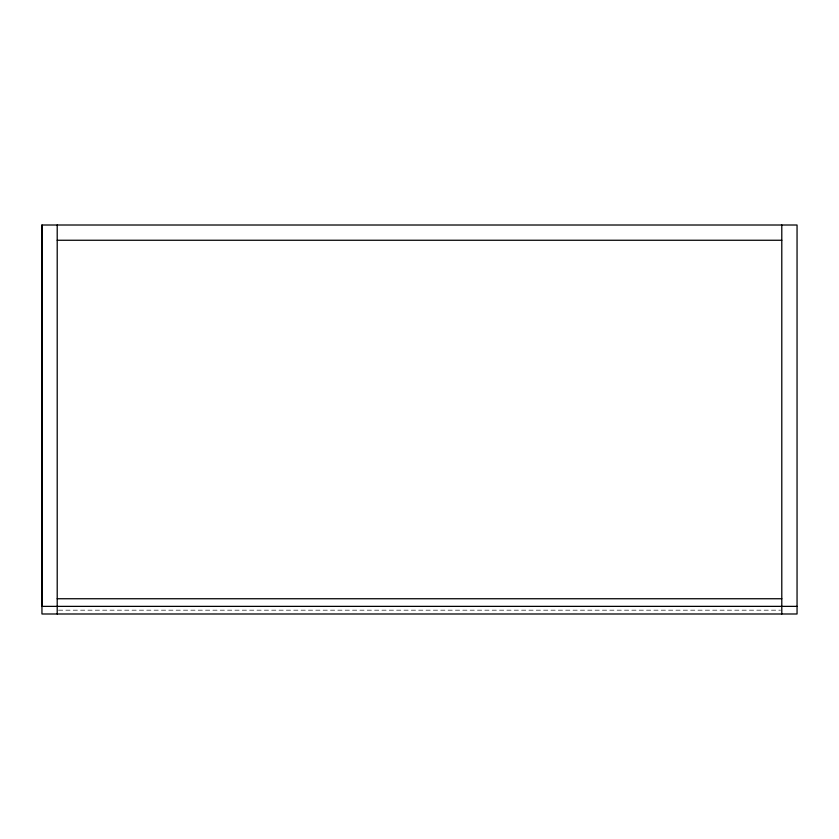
<?xml version="1.0" encoding="UTF-8"?>
<svg xmlns="http://www.w3.org/2000/svg" width="839" height="839" viewBox="0 0 839 839"><rect width="100%" height="100%" fill="white"/><g stroke="black" fill="none" stroke-linecap="round" stroke-linejoin="round"><path stroke-width="0.63" stroke-dasharray="4.2 3.15" d="M58.52 610.173L780.49 610.173"/><path stroke-width="1.26" d="M41.95 225.009L41.95 613.991L797.05 613.991L797.05 225.009L41.95 225.009L41.95 606.377L797.05 606.366M57.209 225.009L57.209 613.991M57.209 240.258L781.791 240.258M57.209 598.742L781.791 598.742M781.791 225.009L781.791 613.991"/></g></svg>
